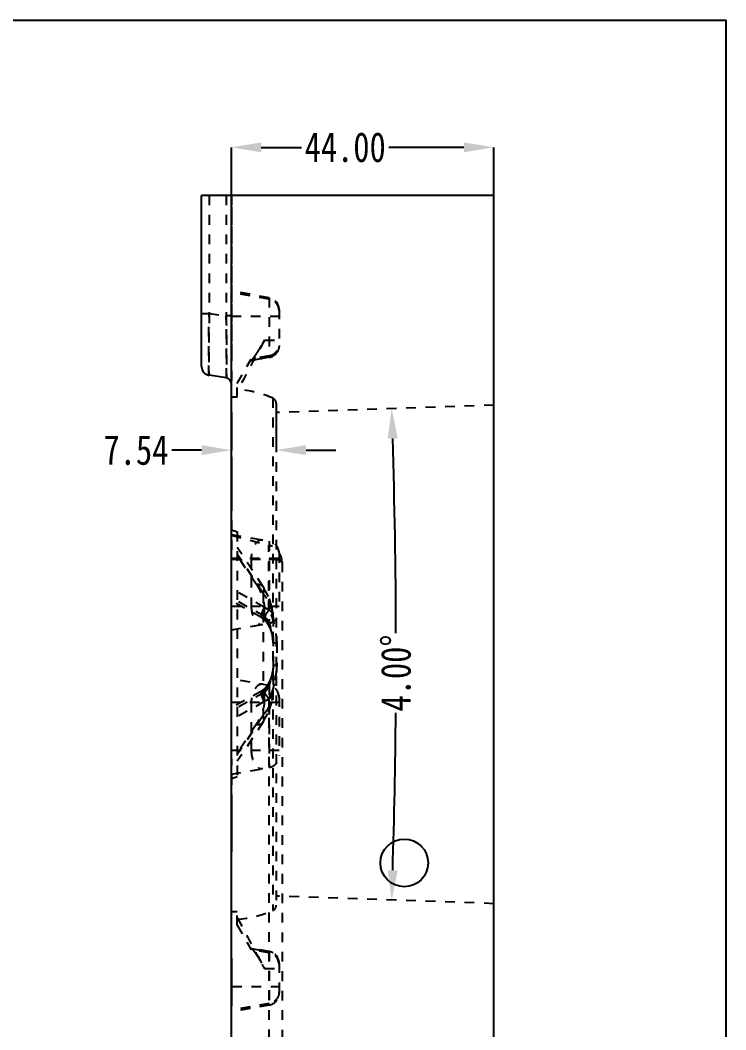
# Model space of a CAD drawing. Header units: millimetres. Extents: x 780 to 4422, y -1506 to 1268.
# Drawn here: x 2089.8 to 2208.1, y -546.6 to -377.2 of the extents above; entities that cross this region are included whole.
import ezdxf

# ---------------------------------------------------------------- set-up
doc = ezdxf.new("R2010")
doc.units = ezdxf.units.MM
doc.header["$LTSCALE"] = 16.335
doc.header["$PDMODE"] = 3
doc.header["$PDSIZE"] = 0.3125
doc.linetypes.add('HIDDEN', pattern=[0.2, 0.1, -0.1])
doc.layers.get('0').update_dxf_attribs({"linetype": 'CONTINUOUS'})
doc.layers.get('Defpoints').update_dxf_attribs({"linetype": 'CONTINUOUS'})
doc.layers.add('DEFAULT_2', color=8, linetype='HIDDEN')
doc.styles.get("Standard").update_dxf_attribs({"font": 'txt', "width": 0.8})
doc.dimstyles.get("Standard").update_dxf_attribs({"dimtxt": 0.15625, "dimasz": 0.1875, "dimexe": 0.125, "dimexo": 0.0625, "dimtad": 0, "dimtih": 1, "dimtoh": 1, "dimdsep": 46, "dimtxsty": 'Standard', "dimcen": 0.09, "dimadec": 0, "dimazin": 0, "dimtp": 0.01, "dimtm": 0.01, "dimtfac": 1, "dimtofl": 0, "dimtmove": 0, "dimatfit": 3, "dimfxl": 0, "dimtolj": 1, "dimarcsym": 0})

# ---------------------------------------------------------------- blocks, each defined once
blk = doc.blocks.new('*D276')
at = {"color": 4, "lineweight": -2}
for p, q in [((2125.17, -443.08), (2125.17, -449.38)), ((2132.71, -443.08), (2132.71, -449.38)), ((2120.17, -449.38), (2115.17, -449.38)), ((2137.71, -449.38), (2142.71, -449.38))]:
    blk.add_line(p, q, dxfattribs=at)
at = {"color": 4}
for points in [[(2120.17, -448.54), (2120.17, -450.21), (2125.17, -449.38)], [(2137.71, -448.54), (2137.71, -450.21), (2132.71, -449.38)]]:
    blk.add_solid(points, dxfattribs=at)
at = {"layer": 'Defpoints', "color": 0}
for p in [(2125.17, -443.08), (2132.71, -443.08), (2125.17, -449.38)]:
    blk.add_point(p, dxfattribs=at)
at = {"color": 6, "insert": (2109.17, -449.38), "char_height": 5, "attachment_point": 5}
blk.add_mtext('\\A1;7.54', dxfattribs=at)
blk = doc.blocks.new('*D277')
at = {"color": 4, "lineweight": -2}
for start, end in [(0.17109, 1.75755), (358.24245, 359.52456)]:
    blk.add_arc((971.18, -483.64), 1181.6, start, end, dxfattribs=at)
at = {"color": 4}
for points in [[(2151.39, -447.43), (2153.06, -447.38), (2152.06, -442.41)], [(2153.06, -519.91), (2151.39, -519.86), (2152.06, -524.88)]]:
    blk.add_solid(points, dxfattribs=at)
at = {"layer": 'Defpoints', "color": 0}
for p in [(2169.17, -441.81), (2132.71, -443.08), (2152.7, -469.9), (2132.71, -524.21), (2169.17, -525.48)]:
    blk.add_point(p, dxfattribs=at)
at = {"color": 6, "insert": (2152.78, -486.78), "char_height": 5, "attachment_point": 5, "rotation": 89.8478}
blk.add_mtext('\\A1;4.00°', dxfattribs=at)
blk = doc.blocks.new('*D308')
at = {"color": 4, "lineweight": -2}
for p, q in [((2125.17, -443.67), (2125.17, -398.57)), ((2130.17, -398.57), (2136.93, -398.57)), ((2164.17, -398.57), (2151.6, -398.57)), ((2169.17, -437.83), (2169.17, -398.57))]:
    blk.add_line(p, q, dxfattribs=at)
at = {"color": 4}
for points in [[(2130.17, -397.74), (2130.17, -399.4), (2125.17, -398.57)], [(2164.17, -397.74), (2164.17, -399.4), (2169.17, -398.57)]]:
    blk.add_solid(points, dxfattribs=at)
at = {"layer": 'Defpoints', "color": 0}
for p in [(2125.17, -398.57), (2169.17, -437.83), (2125.17, -443.67)]:
    blk.add_point(p, dxfattribs=at)
at = {"color": 6, "insert": (2144.26, -398.57), "char_height": 5, "attachment_point": 5}
blk.add_mtext('\\A1;44.00', dxfattribs=at)

msp = doc.modelspace()

# ---------------------------------------------------------------- linework, layer by layer
at = {"color": 7, "linetype": 'Continuous'}
for p, q in [((2120.169, -435.34), (2120.169, -406.644)), ((2169.169, -406.644), (2120.169, -406.644)), ((2169.169, -696.644), (2169.169, -406.644)), ((2124.308, -437.225), (2121.46, -436.825)), ((2125.169, -550.644), (2125.169, -438.216)), ((2125.169, -450.492), (2125.269, -450.492)), ((2125.269, -458.492), (2125.269, -450.492)), ((2125.169, -451.956), (2125.269, -451.956)), ((2125.169, -458.492), (2125.269, -458.492)), ((2125.169, -508.796), (2125.269, -508.796)), ((2125.269, -516.796), (2125.269, -508.796)), ((2125.169, -515.332), (2125.269, -515.332)), ((2125.169, -516.796), (2125.269, -516.796)), ((2125.169, -534.644), (2125.269, -534.644)), ((2125.269, -542.644), (2125.269, -534.644)), ((2125.169, -539.385), (2125.269, -539.385)), ((2125.169, -542.644), (2125.269, -542.644))]:
    msp.add_line(p, q, dxfattribs=at)
msp.add_lwpolyline([(1799.657, -377.234), (2208.081, -377.234), (2208.081, -810.894), (1799.657, -810.894)], close=True)
msp.add_circle((2154.169, -518.644), 4, dxfattribs=at)
for centre, radius, start, end in [((2121.669, -435.34), 1.5, 180, 262), ((2124.169, -438.216), 1, 0, 82)]:
    msp.add_arc(centre, radius, start, end, dxfattribs=at)
at = {"layer": 'DEFAULT_2', "color": 8, "linetype": 'HIDDEN'}
for p, q in [((2121.46, -406.644), (2121.46, -426.427)), ((2124.308, -406.644), (2124.308, -426.828)), ((2125.169, -406.644), (2125.169, -438.216)), ((2125.269, -433.099), (2125.269, -406.644)), ((2125.269, -415.957), (2125.169, -415.957)), ((2125.169, -417.558), (2125.269, -417.558)), ((2125.169, -420.317), (2125.269, -420.317)), ((2131.516, -423.798), (2125.169, -422.679)), ((2131.516, -424.032), (2125.169, -422.92)), ((2125.269, -423.5), (2125.169, -423.487)), ((2125.169, -423.487), (2125.219, -423.494)), ((2125.219, -423.494), (2125.269, -423.5)), ((2131.516, -423.798), (2131.516, -433.804)), ((2120.169, -426.427), (2121.46, -426.427)), ((2121.46, -426.427), (2124.308, -426.828)), ((2125.169, -426.828), (2124.308, -426.828)), ((2125.169, -426.896), (2133.169, -426.896)), ((2133.169, -425.767), (2133.169, -431.834)), ((2130.742, -430.923), (2133.169, -430.923)), ((2125.169, -433.08), (2125.269, -433.099)), ((2131.516, -433.559), (2128.505, -434.09)), ((2126.169, -438.179), (2128.505, -434.09)), ((2128.505, -434.309), (2131.516, -433.782)), ((2128.505, -434.09), (2128.505, -434.309)), ((2128.505, -434.309), (2128.523, -434.331)), ((2131.516, -433.804), (2128.523, -434.332)), ((2126.169, -440.5), (2126.169, -438.179)), ((2132.11, -440.652), (2132.11, -526.635)), ((2132.707, -441.57), (2132.707, -525.717)), ((2125.269, -466.09), (2125.269, -458.492)), ((2125.169, -463.544), (2131.516, -464.663)), ((2125.169, -463.644), (2131.446, -465.325)), ((2126.169, -463.071), (2126.169, -504.217)), ((2130.497, -472.305), (2126.169, -465.717)), ((2131.446, -476.237), (2131.446, -465.325)), ((2131.516, -464.663), (2131.516, -478.425)), ((2125.169, -466.074), (2125.269, -466.09)), ((2133.169, -467.544), (2125.169, -467.544)), ((2130.49, -473.404), (2126.169, -466.826)), ((2129.343, -471.886), (2126.169, -467.054)), ((2128.505, -467.544), (2128.505, -475.544)), ((2133.169, -466.633), (2133.169, -476.455)), ((2125.169, -467.644), (2131.446, -467.644)), ((2133.669, -468.223), (2133.669, -596.073)), ((2130.687, -475.71), (2125.169, -472.663)), ((2130.687, -477.227), (2125.169, -474.181)), ((2130.49, -473.404), (2130.49, -493.884)), ((2130.238, -477.46), (2125.169, -474.662)), ((2125.169, -475.544), (2133.169, -475.544)), ((2130.687, -475.839), (2130.687, -477.227)), ((2130.238, -477.46), (2130.668, -477.761)), ((2132.169, -477.356), (2132.169, -489.931)), ((2125.169, -479.544), (2131.516, -478.425)), ((2130.668, -477.761), (2130.668, -477.761)), ((2130.668, -477.761), (2130.896, -477.989)), ((2130.896, -477.989), (2131.095, -478.245)), ((2131.095, -478.245), (2131.276, -478.524)), ((2131.138, -478.305), (2131.283, -478.537)), ((2131.276, -478.524), (2131.438, -478.819)), ((2131.438, -478.819), (2131.584, -479.131)), ((2132.769, -481.779), (2132.169, -481.779)), ((2132.769, -481.779), (2132.769, -485.508)), ((2132.769, -485.508), (2132.169, -485.508)), ((2131.516, -488.863), (2125.169, -487.744)), ((2130.668, -489.526), (2130.238, -489.827)), ((2130.606, -489.577), (2130.238, -489.827)), ((2130.668, -489.527), (2130.606, -489.577)), ((2130.668, -489.527), (2130.668, -489.526)), ((2131.138, -488.982), (2130.979, -489.198)), ((2131.276, -488.764), (2131.095, -489.043)), ((2131.283, -488.751), (2131.138, -488.982)), ((2131.516, -488.863), (2131.516, -502.625)), ((2130.238, -489.827), (2125.169, -492.625)), ((2130.687, -490.06), (2125.169, -493.106)), ((2130.687, -490.06), (2130.687, -491.449)), ((2131.446, -491.05), (2131.446, -596.073)), ((2133.169, -490.833), (2133.169, -500.655)), ((2130.687, -491.578), (2125.169, -494.624)), ((2133.169, -491.744), (2125.169, -491.744)), ((2128.505, -491.744), (2128.505, -499.744)), ((2130.49, -493.884), (2126.169, -500.461)), ((2130.497, -494.982), (2126.169, -501.571)), ((2129.343, -495.402), (2126.169, -500.234)), ((2125.169, -499.744), (2133.169, -499.744)), ((2125.269, -501.197), (2125.169, -501.213)), ((2125.269, -508.796), (2125.269, -501.197)), ((2125.169, -503.744), (2131.516, -502.625)), ((2126.169, -529.109), (2126.169, -526.788)), ((2126.169, -529.109), (2128.505, -533.197)), ((2128.505, -532.978), (2128.524, -532.956)), ((2128.505, -532.978), (2128.505, -533.197)), ((2128.505, -532.978), (2131.516, -533.505)), ((2131.516, -533.728), (2128.505, -533.197)), ((2131.516, -533.484), (2128.523, -532.956)), ((2131.516, -533.484), (2131.516, -542.49)), ((2130.742, -536.364), (2133.169, -536.364)), ((2133.169, -535.46), (2133.169, -540.52)), ((2125.269, -539.385), (2133.169, -539.385)), ((2131.516, -542.248), (2125.169, -543.36)), ((2131.516, -542.49), (2125.169, -543.609))]:
    msp.add_line(p, q, dxfattribs=at)
at = {"layer": 'DEFAULT_2', "color": 2, "linetype": 'HIDDEN'}
for p, q in [((2169.169, -441.809), (2132.707, -443.082)), ((2169.169, -525.478), (2132.707, -524.205))]:
    msp.add_line(p, q, dxfattribs=at)
at = {"layer": 'DEFAULT_2', "color": 8, "linetype": 'HIDDEN'}
for points in [[(2132.032, -475.944), (2131.398, -473.949), (2130.497, -472.305)], [(2132.169, -477.358), (2132.024, -475.902), (2131.38, -473.909)], [(2130.238, -477.46), (2130.606, -477.71), (2130.668, -477.761)], [(2130.668, -477.761), (2130.809, -477.894), (2130.979, -478.089), (2131.138, -478.305)], [(2131.417, -478.779), (2131.541, -479.032), (2131.655, -479.299)], [(2131.584, -479.131), (2131.719, -479.463), (2131.84, -479.815), (2131.945, -480.178), (2132.033, -480.554), (2132.104, -480.949), (2132.152, -481.366), (2132.169, -481.778)], [(2131.655, -479.299), (2131.762, -479.581), (2131.858, -479.873)], [(2131.943, -480.171), (2132.017, -480.48), (2132.08, -480.8), (2132.129, -481.135), (2132.16, -481.483), (2132.169, -481.779)], [(2132.169, -485.508), (2132.16, -485.804), (2132.129, -486.153), (2132.08, -486.487), (2132.017, -486.808), (2131.943, -487.116)], [(2132.169, -485.509), (2132.152, -485.922), (2132.104, -486.338), (2132.033, -486.733), (2131.945, -487.11)], [(2131.943, -487.116), (2131.84, -487.472), (2131.719, -487.825), (2131.584, -488.157)], [(2131.858, -487.415), (2131.762, -487.706), (2131.655, -487.989)], [(2131.095, -489.043), (2130.896, -489.298), (2130.668, -489.526)], [(2130.979, -489.198), (2130.809, -489.393), (2130.668, -489.526)], [(2131.584, -488.157), (2131.438, -488.468), (2131.276, -488.764)], [(2131.655, -487.989), (2131.541, -488.255), (2131.417, -488.508)], [(2131.38, -493.379), (2132.024, -491.386), (2132.169, -489.93)], [(2130.497, -494.982), (2131.398, -493.338), (2132.032, -491.343)]]:
    msp.add_lwpolyline(points, dxfattribs=at)
for centre, radius, start, end in [((2131.169, -425.767), 2, 0, 80), ((2131.202, -425.991), 1.967, 0.01597, 6.41074), ((2679.084, -731.642), 625.389, 151.258969, 152.14263), ((2096.282, -412.073), 39.278, 330.1917, 331.32129), ((2096.059, -411.949), 39.533, 330.71524, 331.31849), ((2131.169, -431.59), 2, 280, 0), ((2131.169, -431.834), 2, 280, 0), ((2131.164, -431.787), 2.027, 282.13398, 299.72775), ((2123.757, -430.132), 6.379, 322.10616, 323.15068), ((2131.174, -431.827), 1.985, 279.92914, 282.09668), ((2125.169, -456.264), 17.085, 66.03052, 86.64451), ((2126.137, -456.319), 15.819, 89.8838, 93.50798), ((2131.702, -441.57), 1.005, 0, 66.03052), ((2132.759, -441.071), 22.965, 250.70182, 253.32511), ((2130.669, -468.223), 3, 0, 75), ((2131.169, -466.633), 2, 0, 80), ((2132.526, -470.001), 2.257, 72.59936, 73.35369), ((2131.169, -476.455), 2, 280, 0), ((2123.509, -480.551), 9.082, 17.41194, 19.17359), ((2126.58, -480.53), 5.356, 23.13927, 24.76516), ((2122.395, -480.9), 10.25, 15.77088, 17.41035), ((2121.252, -481.225), 11.439, 14.90734, 15.78247), ((2126.027, -486.527), 5.956, 336.91206, 339.39112), ((2131.169, -490.833), 2, 0, 80), ((2123.958, -486.875), 8.612, 337.20549, 342.4965), ((2123.051, -486.575), 9.568, 342.42027, 342.81275), ((2122.566, -486.427), 10.075, 342.82201, 344.18415), ((2120.843, -485.95), 11.863, 344.23591, 347.16398), ((2131.169, -500.655), 2, 280, 0), ((2132.759, -526.217), 22.965, 106.67489, 109.29818), ((2126.137, -510.969), 15.819, 266.49202, 270.1162), ((2125.169, -511.024), 17.085, 273.35549, 293.96948), ((2131.702, -525.717), 1.005, 293.96948, 0), ((2679.084, -235.645), 625.389, 207.85737, 208.741031), ((2123.757, -537.155), 6.379, 36.84932, 37.89384), ((2131.169, -535.453), 2, 0, 80), ((2131.174, -535.46), 1.985, 77.90332, 80.07086), ((2131.164, -535.501), 2.027, 60.27227, 77.86602), ((2131.169, -535.698), 2, 0, 80), ((2096.282, -555.214), 39.278, 28.67871, 29.8083), ((2131.203, -540.29), 1.966, 353.4006, 359.98316), ((2131.169, -540.52), 2, 280, 0)]:
    msp.add_arc(centre, radius, start, end, dxfattribs=at)
for centre, start_param, end_param in [((2130.276, -467.544), -0.1009294, 1.5707963), ((2130.276, -475.544), -4.712389, -3.0406631), ((2130.276, -491.744), -0.1009295, 1.5707963), ((2130.276, -499.744), 1.5707963, 3.2425222)]:
    msp.add_ellipse(centre, major_axis=(0, 3.084), ratio=0.5743515, start_param=start_param, end_param=end_param, dxfattribs=at)
for points, knots in [([(2133.169, -425.99), (2133.169, -425.76), (2133.087, -425.296), (2132.732, -424.686), (2132.19, -424.233), (2131.744, -424.072), (2131.516, -424.032)], [0, 0, 0, 0, 0.2493963, 0.4991188, 0.7493404, 1, 1, 1, 1]), ([(2121.46, -426.427), (2121.447, -427.103), (2121.424, -428.43), (2121.398, -430.355), (2121.384, -431.878), (2121.378, -433.003), (2121.376, -433.757), (2121.378, -434.44), (2121.381, -435.045), (2121.388, -435.567), (2121.397, -436.001), (2121.407, -436.306), (2121.417, -436.503), (2121.424, -436.615), (2121.432, -436.701), (2121.44, -436.767), (2121.447, -436.802), (2121.455, -436.824), (2121.46, -436.825)], [0, 0, 0, 0, 0.1949408, 0.3824747, 0.5553005, 0.6341141, 0.706789, 0.7726345, 0.8309976, 0.8813398, 0.923191, 0.956183, 0.9692689, 0.9800385, 0.9884788, 0.9945889, 0.9983852, 1, 1, 1, 1]), ([(2121.46, -436.825), (2121.455, -436.824), (2121.447, -436.802), (2121.44, -436.767), (2121.432, -436.701), (2121.424, -436.615), (2121.417, -436.503), (2121.407, -436.306), (2121.397, -436.001), (2121.388, -435.567), (2121.381, -435.044), (2121.378, -434.439), (2121.376, -433.756), (2121.378, -433.002), (2121.384, -431.878), (2121.398, -430.355), (2121.424, -428.43), (2121.447, -427.103), (2121.46, -426.427)], [0, 0, 0, 0, 0.0016144, 0.0054096, 0.0115186, 0.0199587, 0.0307297, 0.0438186, 0.0768195, 0.1186834, 0.1690473, 0.2274239, 0.2932806, 0.3659586, 0.4447598, 0.6175485, 0.8050511, 1, 1, 1, 1]), ([(2124.308, -426.828), (2124.317, -427.505), (2124.333, -428.836), (2124.35, -430.768), (2124.36, -432.296), (2124.363, -433.424), (2124.364, -434.179), (2124.364, -434.862), (2124.361, -435.466), (2124.357, -435.987), (2124.351, -436.418), (2124.344, -436.72), (2124.337, -436.914), (2124.333, -437.025), (2124.327, -437.108), (2124.322, -437.173), (2124.317, -437.202), (2124.313, -437.226), (2124.308, -437.225)], [0, 0, 0, 0, 0.1955265, 0.3837638, 0.5572371, 0.6362779, 0.7091001, 0.77499, 0.8333066, 0.8834917, 0.925088, 0.9577333, 0.9706128, 0.9811659, 0.9893751, 0.9952306, 0.998743, 1, 1, 1, 1]), ([(2124.308, -437.225), (2124.313, -437.226), (2124.317, -437.202), (2124.322, -437.173), (2124.327, -437.108), (2124.333, -437.024), (2124.337, -436.913), (2124.344, -436.719), (2124.351, -436.416), (2124.357, -435.984), (2124.361, -435.462), (2124.364, -434.857), (2124.364, -434.173), (2124.363, -433.418), (2124.36, -432.29), (2124.35, -430.763), (2124.333, -428.834), (2124.317, -427.505), (2124.308, -426.828)], [0, 0, 0, 0, 0.0012619, 0.004786, 0.0106559, 0.0188798, 0.0294572, 0.0423748, 0.0751025, 0.1167926, 0.1670815, 0.2254839, 0.291444, 0.3643034, 0.4433368, 0.6167054, 0.8046739, 1, 1, 1, 1]), ([(2128.862, -433.958), (2129.001, -433.772), (2129.3, -433.341), (2129.942, -432.338), (2130.422, -431.508), (2130.742, -430.923)], [0, 0, 0, 0, 0.1950368, 0.4400932, 1, 1, 1, 1]), ([(2129.377, -433.216), (2129.471, -433.072), (2129.876, -432.439), (2130.257, -431.792), (2130.54, -431.287)], [0, 0, 0, 0, 0.229569, 1, 1, 1, 1]), ([(2129.377, -433.216), (2129.457, -433.094), (2129.798, -432.563), (2130.122, -432.02), (2130.363, -431.599)], [0, 0, 0, 0, 0.2306396, 1, 1, 1, 1]), ([(2133.169, -431.827), (2133.169, -432.057), (2133.087, -432.521), (2132.732, -433.13), (2132.189, -433.582), (2131.744, -433.742), (2131.516, -433.782)], [0, 0, 0, 0, 0.249239, 0.4988894, 0.7491688, 1, 1, 1, 1]), ([(2128.862, -433.958), (2128.901, -433.906), (2129.078, -433.663), (2129.247, -433.414), (2129.377, -433.216)], [0, 0, 0, 0, 0.2142005, 1, 1, 1, 1]), ([(2128.523, -434.331), (2128.541, -434.328), (2128.584, -434.291), (2128.656, -434.218), (2128.752, -434.101), (2128.823, -434.01), (2128.862, -433.958)], [0, 0, 0, 0, 0.1089101, 0.3158401, 0.615924, 1, 1, 1, 1]), ([(2128.523, -434.331), (2128.525, -434.331), (2128.534, -434.329), (2128.542, -434.324), (2128.548, -434.32)], [0, 0, 0, 0, 0.1959887, 1, 1, 1, 1]), ([(2128.523, -434.331), (2128.525, -434.331), (2128.534, -434.329), (2128.542, -434.324), (2128.548, -434.32)], [0, 0, 0, 0, 0.1961176, 1, 1, 1, 1]), ([(2128.548, -434.32), (2128.585, -434.295), (2128.667, -434.204), (2128.744, -434.111), (2128.791, -434.051)], [0, 0, 0, 0, 0.3701611, 1, 1, 1, 1]), ([(2133.669, -468.224), (2133.669, -468.18), (2133.637, -468.081), (2133.503, -467.97), (2133.307, -467.877), (2133.042, -467.798), (2132.715, -467.733), (2132.177, -467.661), (2131.746, -467.645), (2131.446, -467.644)], [0, 0, 0, 0, 0.0550584, 0.1214972, 0.2105335, 0.3250017, 0.4642668, 0.6258114, 1, 1, 1, 1]), ([(2131.446, -467.644), (2131.562, -467.645), (2131.986, -467.654), (2132.411, -467.684), (2132.715, -467.736)], [0, 0, 0, 0, 0.2734005, 1, 1, 1, 1]), ([(2133.201, -467.847), (2133.226, -467.855), (2133.314, -467.884), (2133.399, -467.92), (2133.458, -467.952)], [0, 0, 0, 0, 0.2778122, 1, 1, 1, 1]), ([(2133.458, -467.952), (2133.517, -467.985), (2133.598, -468.04), (2133.66, -468.145), (2133.669, -468.199), (2133.669, -468.224)], [0, 0, 0, 0, 0.5610162, 0.784327, 1, 1, 1, 1]), ([(2129.343, -471.886), (2129.465, -471.873), (2129.701, -471.87), (2130.032, -471.938), (2130.307, -472.082), (2130.445, -472.226), (2130.497, -472.305)], [0, 0, 0, 0, 0.2856418, 0.5452012, 0.7799653, 1, 1, 1, 1]), ([(2129.343, -471.886), (2129.554, -472.206), (2130.258, -473.415), (2130.687, -474.82), (2130.687, -475.839)], [0, 0, 0, 0, 0.2736252, 1, 1, 1, 1]), ([(2130.497, -472.305), (2130.544, -472.377), (2130.617, -472.54), (2130.649, -472.816), (2130.607, -473.112), (2130.535, -473.306), (2130.49, -473.404)], [0, 0, 0, 0, 0.2238527, 0.4602815, 0.718337, 1, 1, 1, 1]), ([(2132.169, -477.356), (2132.169, -476.689), (2131.902, -475.642), (2131.216, -474.36), (2130.75, -473.721), (2130.49, -473.404)], [0, 0, 0, 0, 0.4585921, 0.7178801, 1, 1, 1, 1]), ([(2130.687, -475.71), (2130.582, -475.913), (2130.441, -476.213), (2130.293, -476.607), (2130.215, -476.861), (2130.169, -477.081), (2130.15, -477.273), (2130.177, -477.427), (2130.238, -477.46)], [0, 0, 0, 0, 0.368271, 0.5324388, 0.6761704, 0.7958364, 0.889097, 1, 1, 1, 1]), ([(2130.687, -475.839), (2130.892, -475.882), (2131.282, -476.018), (2131.768, -476.366), (2132.091, -476.827), (2132.169, -477.184), (2132.169, -477.356)], [0, 0, 0, 0, 0.2757787, 0.5346966, 0.7740508, 1, 1, 1, 1]), ([(2130.238, -477.46), (2130.291, -477.49), (2130.42, -477.447), (2130.556, -477.349), (2130.642, -477.272), (2130.687, -477.227)], [0, 0, 0, 0, 0.3507838, 0.6367515, 1, 1, 1, 1]), ([(2130.238, -477.46), (2130.249, -477.466), (2130.306, -477.485), (2130.368, -477.463), (2130.411, -477.442)], [0, 0, 0, 0, 0.2056726, 1, 1, 1, 1]), ([(2131.446, -476.237), (2131.309, -476.409), (2131.121, -476.663), (2130.904, -477.001), (2130.781, -477.219), (2130.692, -477.411), (2130.635, -477.577), (2130.622, -477.721), (2130.668, -477.761)], [0, 0, 0, 0, 0.3747163, 0.5402405, 0.6843783, 0.8035679, 0.8954879, 1, 1, 1, 1]), ([(2130.668, -477.761), (2130.706, -477.793), (2130.815, -477.777), (2130.94, -477.719), (2131.022, -477.67), (2131.066, -477.641)], [0, 0, 0, 0, 0.3452782, 0.6321577, 1, 1, 1, 1]), ([(2131.066, -477.641), (2131.283, -477.925), (2131.597, -478.574), (2131.906, -479.598), (2132.107, -480.669), (2132.169, -481.404), (2132.169, -481.779)], [0, 0, 0, 0, 0.2469902, 0.4914658, 0.7401002, 1, 1, 1, 1]), ([(2131.444, -478.286), (2131.418, -478.23), (2131.31, -478.006), (2131.18, -477.791), (2131.067, -477.642)], [0, 0, 0, 0, 0.2479371, 1, 1, 1, 1]), ([(2132.769, -481.779), (2132.769, -481.295), (2132.707, -480.331), (2132.517, -479.14), (2132.294, -478.208), (2132.081, -477.522), (2131.817, -476.856), (2131.587, -476.432), (2131.446, -476.239)], [0, 0, 0, 0, 0.251935, 0.5021296, 0.6267431, 0.7510183, 0.8755167, 1, 1, 1, 1]), ([(2132.169, -481.778), (2132.169, -481.28), (2132.064, -480.308), (2131.839, -479.358), (2131.688, -478.907)], [0, 0, 0, 0, 0.511672, 1, 1, 1, 1]), ([(2132.169, -485.509), (2132.169, -485.884), (2132.107, -486.619), (2131.906, -487.689), (2131.597, -488.713), (2131.283, -489.362), (2131.067, -489.646)], [0, 0, 0, 0, 0.25999, 0.5085491, 0.752926, 1, 1, 1, 1]), ([(2131.446, -491.05), (2131.585, -490.856), (2131.814, -490.433), (2132.082, -489.767), (2132.293, -489.081), (2132.517, -488.148), (2132.707, -486.957), (2132.769, -485.992), (2132.769, -485.508)], [0, 0, 0, 0, 0.1245215, 0.2488529, 0.3732373, 0.4978512, 0.7481017, 1, 1, 1, 1]), ([(2131.446, -491.05), (2131.309, -490.878), (2131.121, -490.624), (2130.904, -490.286), (2130.781, -490.068), (2130.692, -489.876), (2130.635, -489.711), (2130.622, -489.566), (2130.668, -489.526)], [0, 0, 0, 0, 0.3747163, 0.5402405, 0.6843783, 0.8035679, 0.8954879, 1, 1, 1, 1]), ([(2130.668, -489.526), (2130.706, -489.494), (2130.815, -489.511), (2130.94, -489.568), (2131.022, -489.617), (2131.066, -489.646)], [0, 0, 0, 0, 0.3452782, 0.6321577, 1, 1, 1, 1]), ([(2131.066, -489.646), (2131.112, -489.586), (2131.283, -489.339), (2131.418, -489.068), (2131.505, -488.862)], [0, 0, 0, 0, 0.2535172, 1, 1, 1, 1]), ([(2130.687, -491.578), (2130.582, -491.374), (2130.441, -491.074), (2130.293, -490.68), (2130.215, -490.427), (2130.169, -490.206), (2130.15, -490.015), (2130.177, -489.86), (2130.238, -489.827)], [0, 0, 0, 0, 0.368271, 0.5324388, 0.6761704, 0.7958364, 0.889097, 1, 1, 1, 1]), ([(2130.238, -489.827), (2130.292, -489.797), (2130.42, -489.84), (2130.556, -489.938), (2130.642, -490.016), (2130.687, -490.06)], [0, 0, 0, 0, 0.3508247, 0.6367865, 1, 1, 1, 1]), ([(2130.238, -489.827), (2130.249, -489.821), (2130.306, -489.802), (2130.368, -489.825), (2130.411, -489.846)], [0, 0, 0, 0, 0.2056898, 1, 1, 1, 1]), ([(2130.411, -489.846), (2130.432, -489.856), (2130.533, -489.916), (2130.621, -489.995), (2130.687, -490.06)], [0, 0, 0, 0, 0.2030586, 1, 1, 1, 1]), ([(2130.49, -493.884), (2130.75, -493.567), (2131.215, -492.928), (2131.902, -491.645), (2132.169, -490.598), (2132.169, -489.931)], [0, 0, 0, 0, 0.2820694, 0.5413214, 1, 1, 1, 1]), ([(2130.687, -491.449), (2130.892, -491.406), (2131.282, -491.27), (2131.768, -490.922), (2132.091, -490.46), (2132.169, -490.103), (2132.169, -489.931)], [0, 0, 0, 0, 0.2757786, 0.5346966, 0.7740507, 1, 1, 1, 1]), ([(2130.687, -491.449), (2130.687, -491.772), (2130.549, -493.176), (2129.936, -494.499), (2129.343, -495.402)], [0, 0, 0, 0, 0.2306416, 1, 1, 1, 1]), ([(2130.497, -494.982), (2130.544, -494.911), (2130.617, -494.747), (2130.649, -494.472), (2130.607, -494.176), (2130.535, -493.981), (2130.49, -493.884)], [0, 0, 0, 0, 0.2238527, 0.4602815, 0.718337, 1, 1, 1, 1]), ([(2129.343, -495.402), (2129.465, -495.414), (2129.701, -495.417), (2130.032, -495.349), (2130.307, -495.206), (2130.445, -495.061), (2130.497, -494.982)], [0, 0, 0, 0, 0.2856418, 0.5452012, 0.7799653, 1, 1, 1, 1]), ([(2128.523, -532.956), (2128.541, -532.959), (2128.584, -532.997), (2128.656, -533.069), (2128.752, -533.186), (2128.823, -533.277), (2128.862, -533.329)], [0, 0, 0, 0, 0.1089076, 0.3158379, 0.615923, 1, 1, 1, 1]), ([(2128.523, -532.956), (2128.525, -532.956), (2128.534, -532.959), (2128.542, -532.964), (2128.548, -532.968)], [0, 0, 0, 0, 0.1961179, 1, 1, 1, 1]), ([(2128.523, -532.956), (2128.525, -532.956), (2128.534, -532.959), (2128.542, -532.964), (2128.548, -532.968)], [0, 0, 0, 0, 0.1961151, 1, 1, 1, 1]), ([(2128.548, -532.968), (2128.585, -532.993), (2128.667, -533.084), (2128.744, -533.177), (2128.791, -533.237)], [0, 0, 0, 0, 0.3701631, 1, 1, 1, 1]), ([(2128.862, -533.329), (2129.001, -533.515), (2129.3, -533.946), (2129.942, -534.949), (2130.422, -535.78), (2130.742, -536.364)], [0, 0, 0, 0, 0.1950417, 0.4400986, 1, 1, 1, 1]), ([(2128.862, -533.329), (2128.901, -533.381), (2129.078, -533.624), (2129.247, -533.874), (2129.377, -534.072)], [0, 0, 0, 0, 0.2142005, 1, 1, 1, 1]), ([(2133.169, -535.46), (2133.169, -535.23), (2133.087, -534.766), (2132.732, -534.157), (2132.189, -533.705), (2131.744, -533.545), (2131.516, -533.505)], [0, 0, 0, 0, 0.249239, 0.4988894, 0.7491688, 1, 1, 1, 1]), ([(2129.377, -534.071), (2129.457, -534.193), (2129.798, -534.725), (2130.122, -535.267), (2130.363, -535.689)], [0, 0, 0, 0, 0.2306356, 1, 1, 1, 1]), ([(2133.169, -540.291), (2133.169, -540.521), (2133.087, -540.985), (2132.732, -541.595), (2132.19, -542.047), (2131.744, -542.208), (2131.516, -542.248)], [0, 0, 0, 0, 0.2493619, 0.4990686, 0.7493029, 1, 1, 1, 1]), ([(2133.156, -540.516), (2133.132, -540.726), (2133.015, -541.142), (2132.65, -541.677), (2132.136, -542.07), (2131.726, -542.211), (2131.516, -542.248)], [0, 0, 0, 0, 0.2495839, 0.499198, 0.7494366, 1, 1, 1, 1])]:
    msp.add_open_spline(points, degree=3, knots=knots, dxfattribs=at)
for points in [[(2131.446, -476.238), (2131.211, -476.038), (2130.957, -475.859), (2130.687, -475.71)], [(2131.067, -477.642), (2130.953, -477.493), (2130.827, -477.352), (2130.687, -477.227)], [(2131.688, -478.907), (2131.633, -478.744), (2131.573, -478.583), (2131.505, -478.425)], [(2132.708, -480.561), (2132.747, -480.966), (2132.769, -481.372), (2132.769, -481.779)], [(2132.769, -485.508), (2132.769, -485.91), (2132.747, -486.312), (2132.709, -486.712)], [(2131.601, -488.623), (2131.669, -488.443), (2131.729, -488.261), (2131.783, -488.077)], [(2131.067, -489.646), (2130.953, -489.794), (2130.827, -489.935), (2130.687, -490.06)], [(2131.446, -491.05), (2131.211, -491.25), (2130.956, -491.429), (2130.687, -491.578)], [(2131.898, -490.212), (2131.775, -490.504), (2131.632, -490.793), (2131.446, -491.05)]]:
    msp.add_open_spline(points, degree=3, dxfattribs=at)

# ---------------------------------------------------------------- dimensions: what is measured, and where the dimension line sits
for base, p1, p2, picture, middle in [((2125.169, -398.569), (2169.169, -437.832), (2125.169, -443.673), '*D308', (2144.262, -398.569)), ((2125.169, -449.378), (2132.707, -443.082), (2125.169, -443.082), '*D276', (2109.169, -449.378))]:
    dim = msp.add_linear_dim(base=base, p1=p1, p2=p2, dimstyle='Standard', override={"dimtxt": 5, "dimasz": 5, "dimexe": 0, "dimexo": 0, "dimgap": 0, "dimtih": 0, "dimtoh": 0, "dimzin": 0, "dimcen": 0, "dimclrd": 4, "dimclre": 4, "dimclrt": 6, "dimadec": 2, "dimtp": 0, "dimtm": 0, "dimtzin": 0})
    dim.commit()
    dim.dimension.update_dxf_attribs({"geometry": picture, "text_midpoint": middle, "dimtype": 160})
dim = msp.add_angular_dim_2l(base=(2152.702, -469.895), line1=((2169.169, -525.478), (2132.707, -524.205)), line2=((2169.169, -441.809), (2132.707, -443.082)), dimstyle='Standard', override={"dimtxt": 5, "dimasz": 5, "dimexe": 0, "dimexo": 0, "dimgap": 0, "dimtih": 0, "dimtoh": 0, "dimzin": 0, "dimcen": 0, "dimclrd": 4, "dimclre": 4, "dimclrt": 6, "dimadec": 2, "dimtp": 0, "dimtm": 0, "dimtzin": 0})
dim.commit()
dim.dimension.update_dxf_attribs({"geometry": '*D277', "text_midpoint": (2152.777, -486.782), "dimtype": 162})

doc.saveas('drawing.dxf')
